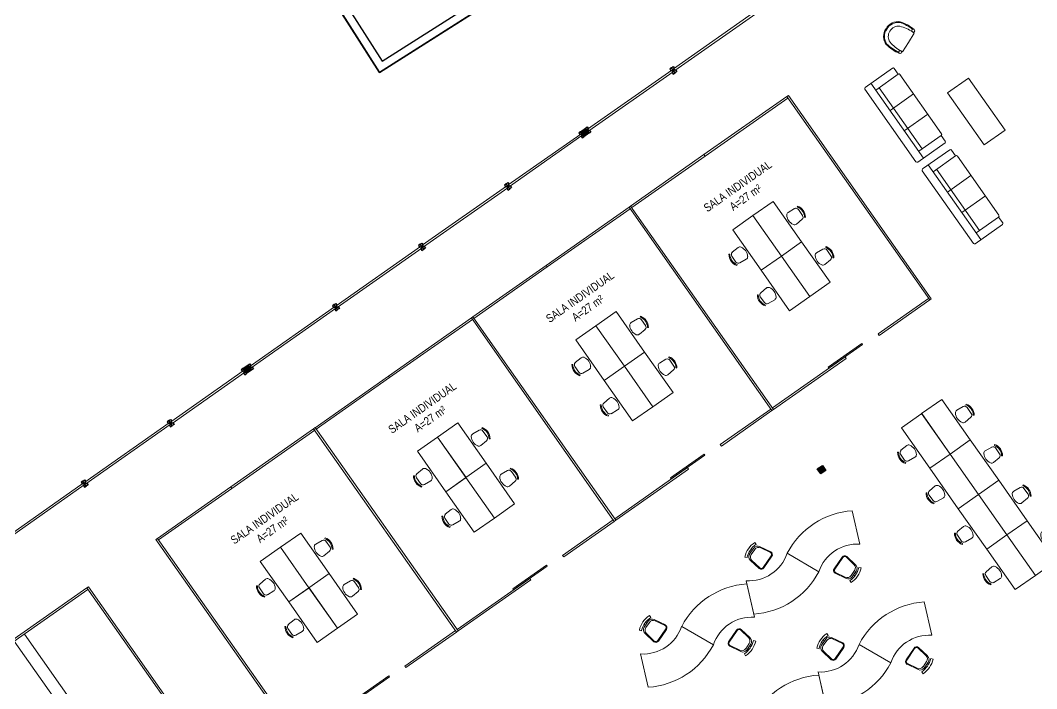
# Model space of a CAD drawing. Header units: metres. Extents: x -71 to 881, y -503 to 661.
# Drawn here: x 183.66 to 208.32, y 500.06 to 516.28 of the extents above; entities that cross this region are included whole.
import ezdxf

# ---------------------------------------------------------------- set-up
doc = ezdxf.new("R2010")
doc.units = ezdxf.units.M
for name, color, linetype, lineweight in [('02. Paredes', 6, 'Continuous', 30), ('03. Esquadria janelas', 2, 'Continuous', 15), ('05. Textos', 5, 'Continuous', 0), ('07. Mobiliário', 51, 'Continuous', 5), ('Parede', 6, 'Continuous', 30)]:
    doc.layers.add(name, color=color, linetype=linetype, lineweight=lineweight)
doc.styles.add('ESC 1.100', font='ARIALN.TTF', dxfattribs={"height": 0.2})

# ---------------------------------------------------------------- blocks, each defined once
blk = doc.blocks.new('pilar')
h = blk.add_hatch(color=6)
h.dxf.hatch_style = 1
h.paths.add_polyline_path([(581.948, 175.423), (582.098, 175.423), (582.098, 175.573), (581.948, 175.573)])
at = {"layer": 'Parede'}
blk.add_lwpolyline([(581.948, 175.423), (582.098, 175.423), (582.098, 175.573), (581.948, 175.573)], close=True, dxfattribs=at)
blk = doc.blocks.new('A$C63C33222')
at = {"linetype": 'Continuous'}
for p, q in [((1.07, 1.2), (0.47, 1.2)), ((0.47, 1.2), (0.47, 0)), ((1.07, 0), (1.07, 1.2)), ((0.47, 0), (1.07, 0))]:
    blk.add_line(p, q, dxfattribs=at)
for p, q in [((0.052, 0.767), (0.071, 0.753)), ((0.327, 0.774), (0.147, 0.758)), ((0.083, 0.687), (0.083, 0.513)), ((0.071, 0.447), (0.052, 0.433)), ((0.147, 0.442), (0.327, 0.426))]:
    blk.add_line(p, q)
for centre, radius, start, end in [((0.295, 0.6), 0.295, 145.6197, 214.3803), ((0.295, 0.6), 0.272, 145.6197, 214.3803), ((0.154, 0.687), 0.0708, 94.9697, 180), ((0.333, 0.703), 0.0708, 31.593, 94.9697), ((0.165, 0.6), 0.267, 328.407, 31.593), ((0.154, 0.513), 0.0708, 180, 265.0303), ((0.333, 0.497), 0.0708, 265.0303, 328.407)]:
    blk.add_arc(centre, radius, start, end)
blk = doc.blocks.new('A$C2A713438')
at = {"ltscale": 600}
for p, q in [((1297, 1240), (682, 1897)), ((24, 108), (863, 108))]:
    blk.add_line(p, q, dxfattribs=at)
for p, q in [((1309, 859), (1074, 604)), ((1324, 846), (1088, 591)), ((1408, 847), (1572, 638)), ((1423, 859), (1610, 621)), ((1095, 506), (1316, 360)), ((1679, 549), (1734, 529)), ((1084, 490), (1336, 323)), ((1413, 261), (1439, 207)), ((1567, 489), (1464, 378)), ((1605, 472), (1485, 341)), ((1548, 352), (1519, 379)), ((1594, 401), (1565, 428))]:
    blk.add_line(p, q)
for centre, radius, start, end in [((1949, 415), 1949, 130.5371, 189.0756), ((1815, 392), 993, 121.3995, 196.6476)]:
    blk.add_arc(centre, radius, start, end, dxfattribs=at)
for centre, radius, start, end in [((1366, 807), 76.8, 41.653, 137.3636), ((1366, 807), 57.6, 41.653, 137.3636), ((1130, 552), 76.8, 137.3636, 233.0742), ((1130, 552), 57.6, 137.3636, 233.0742), ((1192, 732), 521, 295.2227, 339.5045), ((1192, 732), 579, 295.2227, 339.5045), ((1482, 567), 115, 317.3636, 38.2399), ((1520, 550), 115, 317.3636, 38.2399), ((1379, 456), 115, 236.4873, 317.3636), ((1400, 419), 115, 236.4873, 317.3636)]:
    blk.add_arc(centre, radius, start, end)

msp = doc.modelspace()

# ---------------------------------------------------------------- linework, layer by layer
msp.add_lwpolyline([(179.102, 535.825), (189.848, 542.65), (203.079, 521.816), (192.375, 515.018), (179.102, 535.825)])
at = {"layer": '02. Paredes'}
for p, q in [((185.915, 525.19), (192.375, 515.018)), ((192.375, 515.018), (203.079, 521.816)), ((189.558, 519.827), (192.437, 515.294)), ((192.437, 515.294), (198.794, 519.331))]:
    msp.add_line(p, q, dxfattribs=at)
for points in [[(199.496, 515.034), (199.474, 515.019), (199.503, 514.978), (199.545, 515.008), (199.459, 515.13), (199.417, 515.101), (199.446, 515.06), (199.467, 515.075), (199.496, 515.034)], [(199.537, 515.063), (199.558, 515.078), (199.586, 515.037), (199.545, 515.008), (199.459, 515.13), (199.5, 515.16), (199.529, 515.119), (199.508, 515.104), (199.537, 515.063)], [(197.286, 513.483), (197.265, 513.468), (197.293, 513.427), (197.335, 513.456), (197.249, 513.579), (197.207, 513.549), (197.236, 513.509), (197.257, 513.523), (197.286, 513.483)], [(197.45, 513.598), (197.471, 513.612), (197.5, 513.571), (197.458, 513.542), (197.372, 513.665), (197.413, 513.694), (197.442, 513.653), (197.421, 513.638), (197.45, 513.598)], [(195.486, 512.218), (195.465, 512.204), (195.493, 512.163), (195.535, 512.192), (195.449, 512.315), (195.407, 512.285), (195.436, 512.244), (195.457, 512.259), (195.486, 512.218)], [(195.527, 512.247), (195.548, 512.262), (195.577, 512.221), (195.535, 512.192), (195.449, 512.315), (195.49, 512.344), (195.519, 512.303), (195.498, 512.288), (195.527, 512.247)], [(193.399, 510.753), (193.378, 510.738), (193.406, 510.697), (193.448, 510.726), (193.362, 510.849), (193.32, 510.82), (193.349, 510.779), (193.37, 510.794), (193.399, 510.753)], [(193.44, 510.782), (193.461, 510.797), (193.49, 510.756), (193.448, 510.726), (193.362, 510.849), (193.404, 510.878), (193.432, 510.837), (193.411, 510.823), (193.44, 510.782)], [(191.312, 509.287), (191.291, 509.272), (191.319, 509.232), (191.361, 509.261), (191.275, 509.384), (191.233, 509.354), (191.262, 509.313), (191.283, 509.328), (191.312, 509.287)], [(191.353, 509.316), (191.374, 509.331), (191.403, 509.29), (191.361, 509.261), (191.275, 509.384), (191.317, 509.413), (191.345, 509.372), (191.324, 509.357), (191.353, 509.316)], [(189.266, 507.851), (189.287, 507.866), (189.316, 507.825), (189.274, 507.795), (189.188, 507.918), (189.23, 507.947), (189.258, 507.906), (189.237, 507.892), (189.266, 507.851)], [(189.102, 507.736), (189.081, 507.721), (189.11, 507.68), (189.151, 507.709), (189.065, 507.832), (189.023, 507.803), (189.052, 507.762), (189.073, 507.777), (189.102, 507.736)], [(187.302, 506.472), (187.281, 506.457), (187.31, 506.416), (187.351, 506.445), (187.265, 506.568), (187.223, 506.538), (187.252, 506.498), (187.273, 506.512), (187.302, 506.472)], [(187.343, 506.5), (187.364, 506.515), (187.393, 506.474), (187.351, 506.445), (187.265, 506.568), (187.307, 506.597), (187.335, 506.556), (187.314, 506.541), (187.343, 506.5)], [(185.256, 505.035), (185.277, 505.05), (185.306, 505.009), (185.264, 504.979), (185.178, 505.102), (185.22, 505.131), (185.249, 505.091), (185.227, 505.076), (185.256, 505.035)], [(185.215, 505.006), (185.194, 504.991), (185.223, 504.95), (185.264, 504.979), (185.178, 505.102), (185.136, 505.073), (185.165, 505.032), (185.186, 505.047), (185.215, 505.006)]]:
    msp.add_lwpolyline(points, dxfattribs=at)
at = {"layer": '03. Esquadria janelas'}
for points in [[(199.537, 515.063), (201.582, 516.5), (201.554, 516.541), (199.508, 515.104)], [(197.45, 513.598), (199.496, 515.034), (199.467, 515.075), (197.421, 513.638)], [(195.527, 512.247), (197.286, 513.483), (197.257, 513.523), (195.498, 512.288)], [(193.44, 510.782), (195.486, 512.218), (195.457, 512.259), (193.411, 510.823)], [(191.353, 509.316), (193.399, 510.753), (193.37, 510.794), (191.324, 509.357)], [(189.266, 507.851), (191.312, 509.287), (191.283, 509.328), (189.237, 507.892)], [(187.343, 506.5), (189.102, 507.736), (189.073, 507.777), (187.314, 506.541)], [(185.256, 505.035), (187.302, 506.472), (187.273, 506.512), (185.227, 505.076)], [(183.169, 503.569), (185.215, 505.006), (185.186, 505.047), (183.14, 503.61)]]:
    msp.add_lwpolyline(points, close=True, dxfattribs=at)
at = {"layer": '07. Mobiliário'}
for p, q in [((205.347, 515.974), (205.206, 515.744)), ((205.305, 516), (205.347, 515.974)), ((205.065, 515.514), (205.206, 515.744)), ((205.023, 515.54), (205.065, 515.514)), ((204.157, 514.655), (204.82, 515.121)), ((204.862, 515.114), (204.959, 514.975)), ((204.296, 514.753), (205.569, 512.94)), ((204.411, 514.589), (204.959, 514.975)), ((205.001, 514.967), (206.01, 513.531)), ((204.15, 514.614), (205.388, 512.85)), ((204.493, 514.647), (205.536, 513.162)), ((205.332, 514.497), (204.759, 514.094)), ((205.679, 514.002), (205.106, 513.599)), ((205.43, 512.843), (206.093, 513.308)), ((205.454, 513.104), (206.002, 513.489)), ((206.002, 513.489), (206.1, 513.35)), ((205.548, 512.674), (206.211, 513.14)), ((206.253, 513.132), (206.351, 512.993)), ((205.688, 512.772), (206.96, 510.959)), ((205.802, 512.608), (206.351, 512.993)), ((206.393, 512.986), (207.401, 511.55)), ((205.541, 512.632), (206.78, 510.869)), ((205.884, 512.666), (206.927, 511.18)), ((206.723, 512.515), (206.15, 512.113)), ((207.071, 512.02), (206.498, 511.618)), ((206.821, 510.861), (207.484, 511.327)), ((206.846, 511.123), (207.394, 511.508)), ((207.394, 511.508), (207.492, 511.369)), ((196.446, 510.299), (196.42, 510.336)), ((188.796, 504.923), (188.77, 504.961)), ((186.931, 496.355), (183.517, 501.216)), ((187.176, 496.528), (183.763, 501.389))]:
    msp.add_line(p, q, dxfattribs=at)
for points in [[(207.043, 513.262), (207.55, 513.618), (206.664, 514.879), (206.157, 514.523)], [(200.272, 512.986), (202.282, 514.396), (202.255, 514.434), (200.246, 513.023)], [(202.293, 514.46), (205.759, 509.524), (205.721, 509.498), (202.255, 514.434)], [(196.446, 510.299), (198.456, 511.71), (198.429, 511.747), (196.42, 510.336)], [(198.467, 511.773), (201.933, 506.837), (201.895, 506.811), (198.429, 511.747)], [(204.495, 508.636), (205.721, 509.498), (205.695, 509.535), (204.468, 508.674)], [(194.642, 509.084), (198.108, 504.149), (198.071, 504.122), (194.605, 509.058)], [(192.622, 507.61), (194.631, 509.021), (194.605, 509.058), (192.596, 507.647)], [(203.275, 507.839), (204.094, 508.414), (204.077, 508.437), (203.259, 507.863)], [(201.933, 506.837), (203.696, 508.076), (203.67, 508.113), (201.907, 506.875)], [(200.669, 505.95), (201.895, 506.811), (201.869, 506.849), (200.642, 505.987)], [(188.796, 504.923), (190.805, 506.334), (190.779, 506.371), (188.77, 504.961)], [(190.816, 506.398), (194.282, 501.462), (194.245, 501.436), (190.779, 506.371)], [(199.449, 505.152), (200.268, 505.727), (200.251, 505.751), (199.433, 505.176)], [(198.107, 504.151), (199.87, 505.389), (199.844, 505.426), (198.081, 504.188)], [(196.844, 503.261), (198.071, 504.122), (198.045, 504.16), (196.818, 503.298)], [(186.991, 503.709), (190.456, 498.775), (190.419, 498.749), (186.954, 503.683)], [(195.625, 502.464), (196.443, 503.038), (196.427, 503.062), (195.608, 502.487)], [(194.282, 501.462), (196.046, 502.7), (196.02, 502.738), (194.256, 501.499)], [(178.918, 497.987), (185.305, 502.472), (185.279, 502.509), (178.892, 498.024)], [(185.317, 502.533), (188.782, 497.599), (188.745, 497.573), (185.28, 502.507)], [(193.018, 500.574), (194.245, 501.436), (194.219, 501.473), (192.992, 500.611)], [(191.799, 499.777), (192.617, 500.351), (192.601, 500.375), (191.782, 499.8)]]:
    msp.add_lwpolyline(points, close=True, dxfattribs=at)
for points in [[(200.272, 512.986), (198.493, 511.736), (198.468, 511.771), (200.246, 513.023)], [(196.446, 510.299), (194.667, 509.049), (194.642, 509.084), (196.42, 510.336)], [(192.622, 507.61), (190.842, 506.36), (190.817, 506.396), (192.596, 507.647)], [(188.796, 504.923), (187.016, 503.673), (186.991, 503.709), (188.77, 504.961)]]:
    msp.add_lwpolyline(points, dxfattribs=at)
for centre in [(205.323, 516.031), (205.004, 515.51)]:
    msp.add_circle(centre, 0.0357, dxfattribs=at)
for centre, radius, start, end in [((204.956, 515.917), 0.335, 81.1612, 151.3291), ((204.956, 515.917), 0.315, 81.4701, 151.3291), ((204.674, 515.263), 1.02, 51.6105, 71.2442), ((204.674, 515.263), 1.04, 50.0831, 71.3417), ((204.938, 515.889), 0.335, 145.6443, 215.8122), ((204.938, 515.889), 0.315, 145.6443, 215.5033), ((204.971, 515.891), 0.254, 149.094, 213.9021), ((204.969, 515.887), 0.254, 83.0713, 147.8794), ((204.807, 515.308), 0.852, 54.263, 76.95), ((205.414, 516.298), 0.852, 220.0234, 242.7104), ((205.394, 516.436), 1.04, 225.6317, 246.8903), ((205.394, 516.436), 1.02, 225.7293, 245.3629), ((204.837, 515.096), 0.03, 35.0779, 125.0779), ((204.977, 514.95), 0.03, 35.0779, 125.0779), ((204.174, 514.631), 0.03, 125.0779, 215.0779), ((205.985, 513.514), 0.03, 305.0779, 35.0779), ((206.076, 513.333), 0.03, 305.0779, 35.0779), ((206.229, 513.115), 0.03, 35.0779, 125.0779), ((205.413, 512.867), 0.03, 215.0779, 305.0779), ((206.368, 512.969), 0.03, 35.0779, 125.0779), ((205.566, 512.649), 0.03, 125.0779, 215.0779), ((207.377, 511.532), 0.03, 305.0779, 35.0779), ((207.467, 511.351), 0.03, 305.0779, 35.0779), ((206.804, 510.886), 0.03, 215.0779, 305.0779)]:
    msp.add_arc(centre, radius, start, end, dxfattribs=at)

# ---------------------------------------------------------------- block references
at = {"xscale": -1, "rotation": 215.0778726686951}
for p in [(-379.815, 322.701), (-387.999, 316.954), (-374.068, 314.517), (-374.068, 314.517)]:
    msp.add_blockref('pilar', p, dxfattribs=at)
at = {"layer": '07. Mobiliário', "xscale": -1}
for p, rotation in [((203, 511.176), 35.07787266869521), ((203.689, 510.194), 35.07787266869521), ((199.191, 508.502), 35.07787266869521), ((199.881, 507.52), 35.07787266869521), ((195.349, 505.801), 35.07787266869521), ((204.651, 506.124), 215.0778726686951), ((196.039, 504.819), 35.07787266869521), ((205.341, 505.142), 215.0778726686951), ((206.03, 504.16), 215.0778726686951), ((191.541, 503.126), 35.07787266869521), ((206.72, 503.178), 215.0778726686951), ((192.23, 502.144), 35.07787266869521)]:
    msp.add_blockref('A$C63C33222', p, dxfattribs=dict(at, rotation=rotation))
at = {"layer": '07. Mobiliário'}
for p, rotation in [((201.249, 509.947), 35.0778726686951), ((201.939, 508.965), 35.0778726686951), ((197.441, 507.272), 35.0778726686951), ((198.13, 506.29), 35.0778726686951), ((206.402, 507.354), 215.0778726686951), ((207.091, 506.372), 215.0778726686951), ((193.599, 504.571), 35.0778726686951), ((207.781, 505.39), 215.0778726686951), ((194.288, 503.589), 35.0778726686951), ((208.471, 504.408), 215.0778726686951), ((189.79, 501.897), 35.0778726686951), ((190.48, 500.915), 35.0778726686951)]:
    msp.add_blockref('A$C63C33222', p, dxfattribs=dict(at, rotation=rotation))
for p, xscale, yscale, zscale, rotation in [((203.941, 504.426), -0.0009892729439809533, 0.0009892729439809533, 0.0009892729439809533, 102.9125593196349), ((201.354, 501.824), -0.0009892729439809535, 0.0009892729439809535, 0.0009892729439809535, 282.9125593175586), ((201.384, 502.652), -0.0009892729439809533, 0.0009892729439809533, 0.0009892729439809533, 102.9125593196349), ((205.686, 502.215), -0.0009892729439809533, 0.0009892729439809533, 0.0009892729439809533, 102.9125593196349), ((198.796, 500.049), -0.0009892729439809535, 0.0009892729439809535, 0.0009892729439809535, 282.9125593175586), ((203.099, 499.612), -0.0009892729439809535, 0.0009892729439809535, 0.0009892729439809535, 282.9125593175586), ((203.128, 500.44), -0.0009892729439809533, 0.0009892729439809533, 0.0009892729439809533, 102.9125593196349)]:
    msp.add_blockref('A$C2A713438', p, dxfattribs=dict(at, xscale=xscale, yscale=yscale, zscale=zscale, rotation=rotation))

# ---------------------------------------------------------------- texts
at = {"layer": '05. Textos', "char_height": 0.2, "width": 6.86676, "attachment_point": 8, "rotation": 35.1081, "style": 'ESC 1.100'}
for insert in [(201.313, 511.903), (197.487, 509.216), (193.663, 506.527), (189.836, 503.841)]:
    msp.add_mtext('SALA INDIVIDUAL\\PA=27 m²', dxfattribs=dict(at, insert=insert))

doc.saveas('drawing.dxf')
